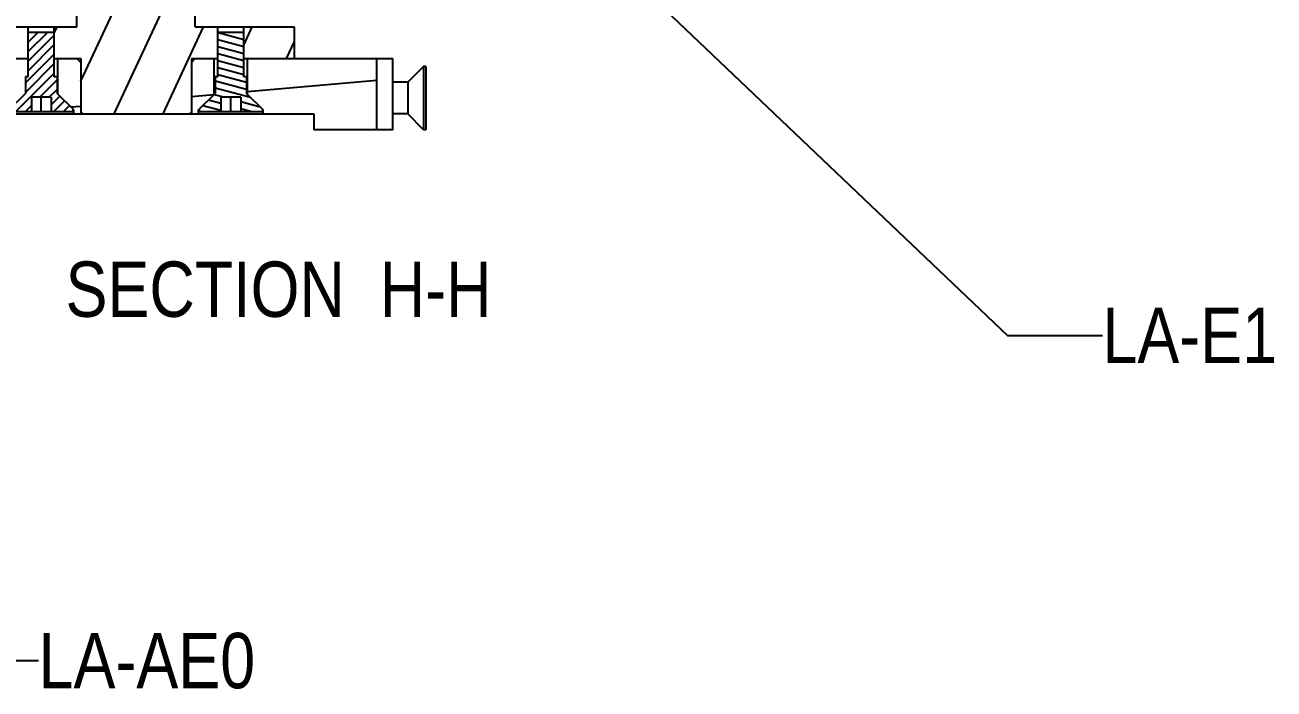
# Model space of a CAD drawing. Header units: millimetres. Extents: x 0 to 841, y 0 to 594.
# Drawn here: x 423.3 to 502.3, y 143.5 to 185.5 of the extents above; entities that cross this region are included whole.
import ezdxf

# ---------------------------------------------------------------- set-up
doc = ezdxf.new("R2010")
doc.units = ezdxf.units.MM
doc.header["$LTSCALE"] = 46.255
doc.layers.get('0').update_dxf_attribs({"linetype": 'CONTINUOUS'})
doc.styles.get("Standard").update_dxf_attribs({"font": 'txt', "width": 0.85})
doc.styles.add('TEXTSTYLE_2', font='txt', dxfattribs={"width": 0.85})
doc.dimstyles.get("Standard").update_dxf_attribs({"dimtxt": 3.5, "dimasz": 3.5, "dimexe": 1.5, "dimexo": 1, "dimtad": 1, "dimtxsty": 'STANDARD', "dimcen": 0.09, "dimadec": 0, "dimazin": 0, "dimtol": 1, "dimtp": 0.01, "dimtm": 0.01, "dimtfac": 1, "dimtofl": 0, "dimtmove": 0, "dimatfit": 3, "dimfxl": 1, "dimtolj": 1, "dimarcsym": 0})

msp = doc.modelspace()

# ---------------------------------------------------------------- linework, layer by layer
at = {"color": 2, "linetype": 'CONTINUOUS'}
for p, q in [((426.792, 181.977), (433.292, 195.916)), ((428.912, 179.905), (433.292, 189.298)), ((423.475, 185.055), (423.467, 185.047)), ((424.077, 185.055), (423.467, 184.445)), ((424.679, 185.055), (423.467, 183.843)), ((425.117, 185.004), (425.304, 185.405)), ((431.999, 179.905), (434.564, 185.405)), ((435.486, 185.055), (437.117, 184.618)), ((437.117, 184.263), (437.65, 185.405)), ((425.117, 184.891), (423.467, 183.241)), ((425.117, 184.289), (423.467, 182.639)), ((435.467, 184.617), (437.117, 184.175)), ((439.804, 183.405), (440.292, 184.453)), ((425.117, 183.688), (423.292, 181.863)), ((435.467, 184.174), (437.117, 183.732)), ((435.467, 183.732), (437.117, 183.289)), ((425.117, 183.086), (423.292, 181.261)), ((425.599, 183.405), (425.342, 183.383)), ((435.467, 183.289), (437.117, 182.847)), ((435.467, 182.846), (437.117, 182.404)), ((425.117, 182.484), (422.689, 180.055)), ((425.292, 182.057), (424.191, 180.955)), ((435.292, 182.007), (437.292, 181.471)), ((435.467, 182.403), (437.292, 181.914)), ((445.542, 182.023), (437.342, 181.306)), ((425.292, 181.455), (424.792, 180.955)), ((435.206, 181.119), (433.792, 180.995)), ((435.226, 181.139), (435.913, 180.955)), ((435.292, 181.564), (437.534, 180.964)), ((423.667, 180.432), (423.291, 180.055)), ((425.468, 181.029), (424.917, 180.478)), ((425.769, 180.728), (425.096, 180.055)), ((426.07, 180.427), (425.698, 180.055)), ((426.792, 180.383), (426.169, 180.328)), ((434.528, 180.44), (435.667, 180.135)), ((434.877, 180.79), (435.667, 180.578)), ((436.917, 180.686), (438.139, 180.359)), ((434.292, 180.061), (434.314, 180.055)), ((436.917, 180.243), (437.619, 180.055))]:
    msp.add_line(p, q, dxfattribs=at)
at = {"color": 7, "linetype": 'CONTINUOUS'}
for p, q in [((426.542, 185.405), (426.542, 186.355)), ((434.042, 185.405), (434.042, 186.355)), ((420.292, 185.405), (426.542, 185.405)), ((423.467, 182.255), (423.467, 185.405)), ((425.117, 185.055), (423.467, 185.055)), ((425.117, 182.255), (425.117, 185.405)), ((434.042, 185.405), (440.292, 185.405)), ((435.467, 182.255), (435.467, 185.405)), ((437.117, 185.055), (435.467, 185.055)), ((437.117, 182.255), (437.117, 185.405)), ((440.292, 185.405), (440.292, 183.405)), ((405.292, 183.405), (423.467, 183.405)), ((425.117, 183.405), (426.792, 183.405)), ((425.342, 181.155), (425.342, 183.405)), ((426.792, 183.155), (426.542, 183.405)), ((426.792, 183.405), (426.792, 179.905)), ((433.792, 183.405), (435.467, 183.405)), ((433.792, 183.405), (433.792, 179.905)), ((433.792, 183.155), (434.042, 183.405)), ((435.242, 181.155), (435.242, 183.405)), ((437.117, 183.405), (446.542, 183.405)), ((437.342, 181.155), (437.342, 183.405)), ((445.542, 178.905), (445.542, 183.405)), ((446.542, 178.905), (446.542, 183.405)), ((448.492, 182.905), (447.492, 181.905)), ((448.642, 182.905), (448.492, 182.905)), ((448.492, 182.905), (448.492, 178.905)), ((448.642, 182.905), (448.642, 178.905)), ((423.467, 182.255), (423.292, 182.255)), ((423.292, 182.255), (423.292, 181.205)), ((425.292, 182.255), (425.117, 182.255)), ((425.292, 182.255), (425.292, 181.205)), ((435.467, 182.255), (435.292, 182.255)), ((435.292, 182.255), (435.292, 181.205)), ((437.292, 182.255), (437.117, 182.255)), ((437.292, 182.255), (437.292, 181.205)), ((447.492, 181.905), (446.542, 181.905)), ((447.492, 181.905), (447.492, 179.905)), ((422.242, 180.155), (423.292, 181.205)), ((426.342, 180.155), (425.292, 181.205)), ((434.242, 180.155), (435.292, 181.205)), ((438.342, 180.155), (437.292, 181.205)), ((424.917, 180.955), (423.667, 180.955)), ((423.667, 180.955), (423.667, 180.055)), ((424.292, 180.055), (424.292, 180.955)), ((424.917, 180.955), (424.917, 180.055)), ((436.917, 180.955), (435.667, 180.955)), ((435.667, 180.955), (435.667, 180.055)), ((436.292, 180.055), (436.292, 180.955)), ((436.917, 180.955), (436.917, 180.055)), ((410.542, 179.905), (441.542, 179.905)), ((422.292, 180.055), (426.292, 180.055)), ((426.292, 180.205), (426.292, 180.055)), ((426.292, 180.155), (426.342, 180.155)), ((426.342, 179.905), (426.342, 180.155)), ((426.792, 180.03), (426.917, 179.905)), ((433.792, 180.03), (433.667, 179.905)), ((434.292, 180.155), (434.242, 180.155)), ((434.242, 179.905), (434.242, 180.155)), ((434.292, 180.205), (434.292, 180.055)), ((434.292, 180.055), (438.292, 180.055)), ((438.292, 180.205), (438.292, 180.055)), ((438.292, 180.155), (438.342, 180.155)), ((438.342, 179.905), (438.342, 180.155)), ((441.542, 179.905), (441.542, 178.905)), ((447.492, 179.905), (446.542, 179.905)), ((448.492, 178.905), (447.492, 179.905)), ((446.542, 178.905), (441.542, 178.905)), ((448.642, 178.905), (448.492, 178.905))]:
    msp.add_line(p, q, dxfattribs=at)

# ---------------------------------------------------------------- texts
at = {"color": 2, "linetype": 'CONTINUOUS', "char_height": 3.5, "attachment_point": 1, "line_spacing_factor": 0.9, "style": 'TEXTSTYLE_2'}
for s, insert, width in [('SECTION  H-H', (425.828, 170.567), 47.22812), ('LA-E1', (491.465, 167.647), 16.54844), ('LA-AE0', (424.12, 147.072), 23.24219)]:
    msp.add_mtext(s, dxfattribs=dict(at, insert=insert, width=width))

# ---------------------------------------------------------------- leaders
at = {"color": 2, "linetype": 'CONTINUOUS'}
for points, override in [([(417.891, 225.104), (417.919, 145.322), (424.12, 145.322)], {"dimtad": 0, "dimldrblk": 'DOTBLANK'}), ([(443.89, 205.402), (485.465, 165.897), (491.465, 165.897)], {"dimtad": 0, "dimldrblk": 'DOT'})]:
    msp.add_leader(points, dimstyle='STANDARD', override=override, dxfattribs=at)

doc.saveas('drawing.dxf')
